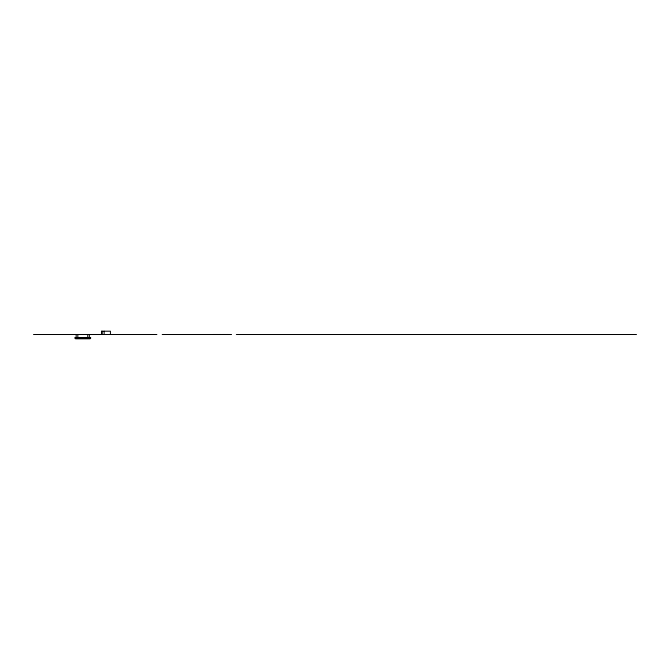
<?xml version="1.0" encoding="UTF-8"?>
<svg xmlns="http://www.w3.org/2000/svg" width="670" height="670" viewBox="0 0 670 670"><rect width="100%" height="100%" fill="white"/><g stroke="black" fill="none" stroke-linecap="round" stroke-linejoin="round"><path stroke-width="1" d="M101.706 331.206L110.424 331.206L110.424 334.506M213.135 334.489L214.861 334.489M215.238 334.489L218.01 334.489M218.462 334.489L221.234 334.489M222.474 334.489L225.087 334.489M225.355 334.489L225.857 334.489M226.351 334.489L228.068 334.489M33.5 334.506L156.897 334.506M162.215 334.506L231.56 334.506M236.343 334.506L636.5 334.506M74.856 337.806L90.701 337.806M74.856 338.141L90.701 338.141M75.517 338.794L90.04 338.794M104.151 331.206L104.151 334.506M101.982 331.206L101.982 334.506M101.773 331.206L101.773 334.506M89.378 334.506L89.353 337.806M87.728 334.506L87.728 337.806M77.829 334.506L77.829 337.806M76.171 334.506L76.171 337.806"/></g></svg>
